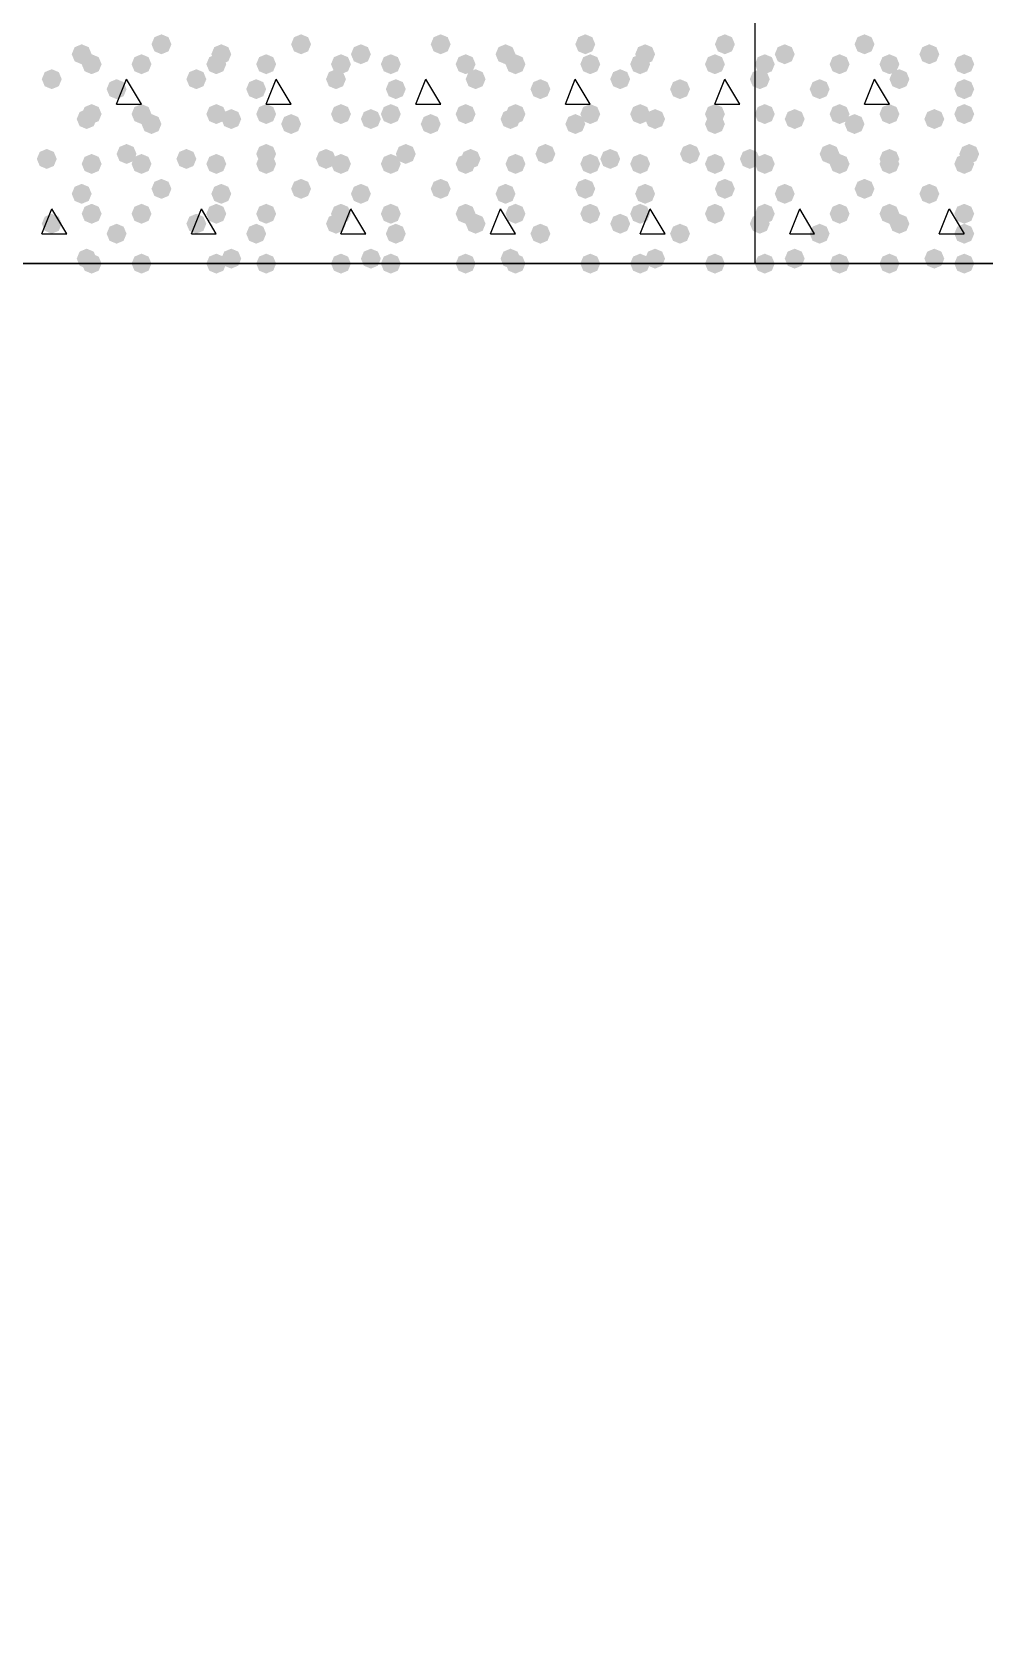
# Model space of a CAD drawing. Header units: millimetres. Extents: x 0 to 420, y 0 to 297.
# Drawn here: x 40.43 to 48.51, y 134.81 to 148.31 of the extents above; entities that cross this region are included whole.
import ezdxf

# ---------------------------------------------------------------- set-up
doc = ezdxf.new("R2010")
doc.units = ezdxf.units.MM
doc.layers.get('0').update_dxf_attribs({"linetype": 'CONTINUOUS'})

msp = doc.modelspace()

# ---------------------------------------------------------------- hatches: boundary and pattern name
at = {"true_color": 0x000008}
for points in [[(41.613667, 148.209), (41.588796, 148.149204), (41.529, 148.124333), (41.469204, 148.149204), (41.444333, 148.209), (41.469204, 148.268796), (41.529, 148.293667), (41.588796, 148.268796)], [(42.799, 148.209), (42.774129, 148.149204), (42.714333, 148.124333), (42.654538, 148.149204), (42.629667, 148.209), (42.654537, 148.268796), (42.714333, 148.293667), (42.774129, 148.268796)], [(43.984333, 148.209), (43.959462, 148.149204), (43.899667, 148.124333), (43.839871, 148.149204), (43.815, 148.209), (43.839871, 148.268796), (43.899667, 148.293667), (43.959462, 148.268796)], [(45.212, 148.209), (45.187129, 148.149204), (45.127333, 148.124333), (45.067538, 148.149204), (45.042667, 148.209), (45.067537, 148.268796), (45.127333, 148.293667), (45.187129, 148.268796)], [(46.397333, 148.209), (46.372463, 148.149204), (46.312667, 148.124333), (46.252871, 148.149204), (46.228, 148.209), (46.252871, 148.268796), (46.312667, 148.293667), (46.372462, 148.268796)], [(40.936333, 148.124333), (40.911462, 148.064537), (40.851667, 148.039667), (40.791871, 148.064537), (40.767, 148.124333), (40.791871, 148.184129), (40.851667, 148.209), (40.911462, 148.184129)], [(42.121667, 148.124333), (42.096796, 148.064537), (42.037, 148.039667), (41.977204, 148.064537), (41.952333, 148.124333), (41.977204, 148.184129), (42.037, 148.209), (42.096796, 148.184129)], [(43.307, 148.124333), (43.282129, 148.064537), (43.222333, 148.039667), (43.162538, 148.064537), (43.137667, 148.124333), (43.162537, 148.184129), (43.222333, 148.209), (43.282129, 148.184129)], [(44.534667, 148.124333), (44.509796, 148.064537), (44.45, 148.039667), (44.390204, 148.064537), (44.365333, 148.124333), (44.390204, 148.184129), (44.45, 148.209), (44.509796, 148.184129)], [(45.72, 148.124333), (45.695129, 148.064537), (45.635333, 148.039667), (45.575538, 148.064537), (45.550667, 148.124333), (45.575537, 148.184129), (45.635333, 148.209), (45.695129, 148.184129)], [(41.021, 148.039667), (40.996129, 147.979871), (40.936333, 147.955), (40.876537, 147.979871), (40.851667, 148.039667), (40.876537, 148.099462), (40.936333, 148.124333), (40.996129, 148.099463)], [(41.444333, 148.039667), (41.419462, 147.979871), (41.359667, 147.955), (41.299871, 147.979871), (41.275, 148.039667), (41.299871, 148.099462), (41.359667, 148.124333), (41.419462, 148.099463)], [(42.079333, 148.039667), (42.054462, 147.979871), (41.994667, 147.955), (41.934871, 147.979871), (41.91, 148.039667), (41.934871, 148.099462), (41.994667, 148.124333), (42.054462, 148.099463)], [(42.502667, 148.039667), (42.477796, 147.979871), (42.418, 147.955), (42.358204, 147.979871), (42.333333, 148.039667), (42.358204, 148.099462), (42.418, 148.124333), (42.477796, 148.099463)], [(43.137667, 148.039667), (43.112796, 147.979871), (43.053, 147.955), (42.993204, 147.979871), (42.968333, 148.039667), (42.993204, 148.099462), (43.053, 148.124333), (43.112796, 148.099463)], [(43.561, 148.039667), (43.536129, 147.979871), (43.476333, 147.955), (43.416537, 147.979871), (43.391667, 148.039667), (43.416537, 148.099462), (43.476333, 148.124333), (43.536129, 148.099463)], [(44.196, 148.039667), (44.171129, 147.979871), (44.111333, 147.955), (44.051537, 147.979871), (44.026667, 148.039667), (44.051537, 148.099462), (44.111333, 148.124333), (44.171129, 148.099463)], [(44.619333, 148.039667), (44.594462, 147.979871), (44.534667, 147.955), (44.474871, 147.979871), (44.45, 148.039667), (44.474871, 148.099462), (44.534667, 148.124333), (44.594462, 148.099463)], [(45.254333, 148.039667), (45.229462, 147.979871), (45.169667, 147.955), (45.109871, 147.979871), (45.085, 148.039667), (45.109871, 148.099462), (45.169667, 148.124333), (45.229462, 148.099463)], [(45.677667, 148.039667), (45.652796, 147.979871), (45.593, 147.955), (45.533204, 147.979871), (45.508333, 148.039667), (45.533204, 148.099462), (45.593, 148.124333), (45.652796, 148.099463)], [(46.312667, 148.039667), (46.287796, 147.979871), (46.228, 147.955), (46.168204, 147.979871), (46.143333, 148.039667), (46.168204, 148.099462), (46.228, 148.124333), (46.287796, 148.099463)], [(40.682333, 147.912667), (40.657463, 147.852871), (40.597667, 147.828), (40.537871, 147.852871), (40.513, 147.912667), (40.537871, 147.972462), (40.597667, 147.997333), (40.657462, 147.972463)], [(41.232667, 147.828), (41.207796, 147.768204), (41.148, 147.743333), (41.088204, 147.768204), (41.063333, 147.828), (41.088204, 147.887796), (41.148, 147.912667), (41.207796, 147.887796)], [(41.91, 147.912667), (41.885129, 147.852871), (41.825333, 147.828), (41.765538, 147.852871), (41.740667, 147.912667), (41.765537, 147.972462), (41.825333, 147.997333), (41.885129, 147.972463)], [(42.418, 147.828), (42.393129, 147.768204), (42.333333, 147.743333), (42.273537, 147.768204), (42.248667, 147.828), (42.273537, 147.887796), (42.333333, 147.912667), (42.393129, 147.887796)], [(43.095333, 147.912667), (43.070463, 147.852871), (43.010667, 147.828), (42.950871, 147.852871), (42.926, 147.912667), (42.950871, 147.972462), (43.010667, 147.997333), (43.070462, 147.972463)], [(43.603333, 147.828), (43.578463, 147.768204), (43.518667, 147.743333), (43.458871, 147.768204), (43.434, 147.828), (43.458871, 147.887796), (43.518667, 147.912667), (43.578462, 147.887796)], [(44.280667, 147.912667), (44.255796, 147.852871), (44.196, 147.828), (44.136204, 147.852871), (44.111333, 147.912667), (44.136204, 147.972462), (44.196, 147.997333), (44.255796, 147.972463)], [(44.831, 147.828), (44.806129, 147.768204), (44.746333, 147.743333), (44.686537, 147.768204), (44.661667, 147.828), (44.686537, 147.887796), (44.746333, 147.912667), (44.806129, 147.887796)], [(45.508333, 147.912667), (45.483463, 147.852871), (45.423667, 147.828), (45.363871, 147.852871), (45.339, 147.912667), (45.363871, 147.972462), (45.423667, 147.997333), (45.483462, 147.972463)], [(46.016333, 147.828), (45.991462, 147.768204), (45.931667, 147.743333), (45.871871, 147.768204), (45.847, 147.828), (45.871871, 147.887796), (45.931667, 147.912667), (45.991462, 147.887796)], [(40.978667, 147.574), (40.953796, 147.514204), (40.894, 147.489333), (40.834204, 147.514204), (40.809333, 147.574), (40.834204, 147.633796), (40.894, 147.658667), (40.953796, 147.633796)], [(41.021, 147.616333), (40.996129, 147.556537), (40.936333, 147.531667), (40.876537, 147.556537), (40.851667, 147.616333), (40.876537, 147.676129), (40.936333, 147.701), (40.996129, 147.676129)], [(41.444333, 147.616333), (41.419462, 147.556537), (41.359667, 147.531667), (41.299871, 147.556537), (41.275, 147.616333), (41.299871, 147.676129), (41.359667, 147.701), (41.419462, 147.676129)], [(41.529, 147.531667), (41.504129, 147.471871), (41.444333, 147.447), (41.384538, 147.471871), (41.359667, 147.531667), (41.384537, 147.591462), (41.444333, 147.616333), (41.504129, 147.591463)], [(42.079333, 147.616333), (42.054462, 147.556537), (41.994667, 147.531667), (41.934871, 147.556537), (41.91, 147.616333), (41.934871, 147.676129), (41.994667, 147.701), (42.054462, 147.676129)], [(42.206333, 147.574), (42.181462, 147.514204), (42.121667, 147.489333), (42.061871, 147.514204), (42.037, 147.574), (42.061871, 147.633796), (42.121667, 147.658667), (42.181462, 147.633796)], [(42.502667, 147.616333), (42.477796, 147.556537), (42.418, 147.531667), (42.358204, 147.556537), (42.333333, 147.616333), (42.358204, 147.676129), (42.418, 147.701), (42.477796, 147.676129)], [(42.714333, 147.531667), (42.689462, 147.471871), (42.629667, 147.447), (42.569871, 147.471871), (42.545, 147.531667), (42.569871, 147.591462), (42.629667, 147.616333), (42.689462, 147.591463)], [(43.137667, 147.616333), (43.112796, 147.556537), (43.053, 147.531667), (42.993204, 147.556537), (42.968333, 147.616333), (42.993204, 147.676129), (43.053, 147.701), (43.112796, 147.676129)], [(43.391667, 147.574), (43.366796, 147.514204), (43.307, 147.489333), (43.247204, 147.514204), (43.222333, 147.574), (43.247204, 147.633796), (43.307, 147.658667), (43.366796, 147.633796)], [(43.561, 147.616333), (43.536129, 147.556537), (43.476333, 147.531667), (43.416537, 147.556537), (43.391667, 147.616333), (43.416537, 147.676129), (43.476333, 147.701), (43.536129, 147.676129)], [(43.899667, 147.531667), (43.874796, 147.471871), (43.815, 147.447), (43.755204, 147.471871), (43.730333, 147.531667), (43.755204, 147.591462), (43.815, 147.616333), (43.874796, 147.591463)], [(44.196, 147.616333), (44.171129, 147.556537), (44.111333, 147.531667), (44.051537, 147.556537), (44.026667, 147.616333), (44.051537, 147.676129), (44.111333, 147.701), (44.171129, 147.676129)], [(44.577, 147.574), (44.552129, 147.514204), (44.492333, 147.489333), (44.432538, 147.514204), (44.407667, 147.574), (44.432537, 147.633796), (44.492333, 147.658667), (44.552129, 147.633796)], [(44.619333, 147.616333), (44.594462, 147.556537), (44.534667, 147.531667), (44.474871, 147.556537), (44.45, 147.616333), (44.474871, 147.676129), (44.534667, 147.701), (44.594462, 147.676129)], [(45.127333, 147.531667), (45.102463, 147.471871), (45.042667, 147.447), (44.982871, 147.471871), (44.958, 147.531667), (44.982871, 147.591462), (45.042667, 147.616333), (45.102462, 147.591463)], [(45.254333, 147.616333), (45.229462, 147.556537), (45.169667, 147.531667), (45.109871, 147.556537), (45.085, 147.616333), (45.109871, 147.676129), (45.169667, 147.701), (45.229462, 147.676129)], [(45.677667, 147.616333), (45.652796, 147.556537), (45.593, 147.531667), (45.533204, 147.556537), (45.508333, 147.616333), (45.533204, 147.676129), (45.593, 147.701), (45.652796, 147.676129)], [(45.804667, 147.574), (45.779796, 147.514204), (45.72, 147.489333), (45.660204, 147.514204), (45.635333, 147.574), (45.660204, 147.633796), (45.72, 147.658667), (45.779796, 147.633796)], [(46.312667, 147.616333), (46.287796, 147.556537), (46.228, 147.531667), (46.168204, 147.556537), (46.143333, 147.616333), (46.168204, 147.676129), (46.228, 147.701), (46.287796, 147.676129)], [(46.312667, 147.531667), (46.287796, 147.471871), (46.228, 147.447), (46.168204, 147.471871), (46.143333, 147.531667), (46.168204, 147.591462), (46.228, 147.616333), (46.287796, 147.591463)], [(41.317333, 147.277667), (41.292463, 147.217871), (41.232667, 147.193), (41.172871, 147.217871), (41.148, 147.277667), (41.172871, 147.337462), (41.232667, 147.362333), (41.292462, 147.337463)], [(42.502667, 147.277667), (42.477796, 147.217871), (42.418, 147.193), (42.358204, 147.217871), (42.333333, 147.277667), (42.358204, 147.337462), (42.418, 147.362333), (42.477796, 147.337463)], [(43.688, 147.277667), (43.663129, 147.217871), (43.603333, 147.193), (43.543537, 147.217871), (43.518667, 147.277667), (43.543537, 147.337462), (43.603333, 147.362333), (43.663129, 147.337463)], [(44.873333, 147.277667), (44.848463, 147.217871), (44.788667, 147.193), (44.728871, 147.217871), (44.704, 147.277667), (44.728871, 147.337462), (44.788667, 147.362333), (44.848462, 147.337463)], [(46.101, 147.277667), (46.076129, 147.217871), (46.016333, 147.193), (45.956537, 147.217871), (45.931667, 147.277667), (45.956537, 147.337462), (46.016333, 147.362333), (46.076129, 147.337463)], [(40.64, 147.235333), (40.615129, 147.175537), (40.555333, 147.150667), (40.495538, 147.175537), (40.470667, 147.235333), (40.495537, 147.295129), (40.555333, 147.32), (40.615129, 147.295129)], [(41.021, 147.193), (40.996129, 147.133204), (40.936333, 147.108333), (40.876537, 147.133204), (40.851667, 147.193), (40.876537, 147.252796), (40.936333, 147.277667), (40.996129, 147.252796)], [(41.444333, 147.193), (41.419462, 147.133204), (41.359667, 147.108333), (41.299871, 147.133204), (41.275, 147.193), (41.299871, 147.252796), (41.359667, 147.277667), (41.419462, 147.252796)], [(41.825333, 147.235333), (41.800463, 147.175537), (41.740667, 147.150667), (41.680871, 147.175537), (41.656, 147.235333), (41.680871, 147.295129), (41.740667, 147.32), (41.800462, 147.295129)], [(42.079333, 147.193), (42.054462, 147.133204), (41.994667, 147.108333), (41.934871, 147.133204), (41.91, 147.193), (41.934871, 147.252796), (41.994667, 147.277667), (42.054462, 147.252796)], [(42.502667, 147.193), (42.477796, 147.133204), (42.418, 147.108333), (42.358204, 147.133204), (42.333333, 147.193), (42.358204, 147.252796), (42.418, 147.277667), (42.477796, 147.252796)], [(43.010667, 147.235333), (42.985796, 147.175537), (42.926, 147.150667), (42.866204, 147.175537), (42.841333, 147.235333), (42.866204, 147.295129), (42.926, 147.32), (42.985796, 147.295129)], [(43.137667, 147.193), (43.112796, 147.133204), (43.053, 147.108333), (42.993204, 147.133204), (42.968333, 147.193), (42.993204, 147.252796), (43.053, 147.277667), (43.112796, 147.252796)], [(43.561, 147.193), (43.536129, 147.133204), (43.476333, 147.108333), (43.416537, 147.133204), (43.391667, 147.193), (43.416537, 147.252796), (43.476333, 147.277667), (43.536129, 147.252796)], [(44.196, 147.193), (44.171129, 147.133204), (44.111333, 147.108333), (44.051537, 147.133204), (44.026667, 147.193), (44.051537, 147.252796), (44.111333, 147.277667), (44.171129, 147.252796)], [(44.238333, 147.235333), (44.213463, 147.175537), (44.153667, 147.150667), (44.093871, 147.175537), (44.069, 147.235333), (44.093871, 147.295129), (44.153667, 147.32), (44.213462, 147.295129)], [(44.619333, 147.193), (44.594462, 147.133204), (44.534667, 147.108333), (44.474871, 147.133204), (44.45, 147.193), (44.474871, 147.252796), (44.534667, 147.277667), (44.594462, 147.252796)], [(45.254333, 147.193), (45.229462, 147.133204), (45.169667, 147.108333), (45.109871, 147.133204), (45.085, 147.193), (45.109871, 147.252796), (45.169667, 147.277667), (45.229462, 147.252796)], [(45.423667, 147.235333), (45.398796, 147.175537), (45.339, 147.150667), (45.279204, 147.175537), (45.254333, 147.235333), (45.279204, 147.295129), (45.339, 147.32), (45.398796, 147.295129)], [(45.677667, 147.193), (45.652796, 147.133204), (45.593, 147.108333), (45.533204, 147.133204), (45.508333, 147.193), (45.533204, 147.252796), (45.593, 147.277667), (45.652796, 147.252796)], [(46.312667, 147.193), (46.287796, 147.133204), (46.228, 147.108333), (46.168204, 147.133204), (46.143333, 147.193), (46.168204, 147.252796), (46.228, 147.277667), (46.287796, 147.252796)], [(46.609, 147.235333), (46.584129, 147.175537), (46.524333, 147.150667), (46.464538, 147.175537), (46.439667, 147.235333), (46.464537, 147.295129), (46.524333, 147.32), (46.584129, 147.295129)], [(41.613667, 146.981333), (41.588796, 146.921537), (41.529, 146.896667), (41.469204, 146.921537), (41.444333, 146.981333), (41.469204, 147.041129), (41.529, 147.066), (41.588796, 147.041129)], [(42.799, 146.981333), (42.774129, 146.921537), (42.714333, 146.896667), (42.654538, 146.921537), (42.629667, 146.981333), (42.654537, 147.041129), (42.714333, 147.066), (42.774129, 147.041129)], [(43.984333, 146.981333), (43.959462, 146.921537), (43.899667, 146.896667), (43.839871, 146.921537), (43.815, 146.981333), (43.839871, 147.041129), (43.899667, 147.066), (43.959462, 147.041129)], [(45.212, 146.981333), (45.187129, 146.921537), (45.127333, 146.896667), (45.067538, 146.921537), (45.042667, 146.981333), (45.067537, 147.041129), (45.127333, 147.066), (45.187129, 147.041129)], [(46.397333, 146.981333), (46.372463, 146.921537), (46.312667, 146.896667), (46.252871, 146.921537), (46.228, 146.981333), (46.252871, 147.041129), (46.312667, 147.066), (46.372462, 147.041129)], [(40.936333, 146.939), (40.911462, 146.879204), (40.851667, 146.854333), (40.791871, 146.879204), (40.767, 146.939), (40.791871, 146.998796), (40.851667, 147.023667), (40.911462, 146.998796)], [(42.121667, 146.939), (42.096796, 146.879204), (42.037, 146.854333), (41.977204, 146.879204), (41.952333, 146.939), (41.977204, 146.998796), (42.037, 147.023667), (42.096796, 146.998796)], [(43.307, 146.939), (43.282129, 146.879204), (43.222333, 146.854333), (43.162538, 146.879204), (43.137667, 146.939), (43.162537, 146.998796), (43.222333, 147.023667), (43.282129, 146.998796)], [(44.534667, 146.939), (44.509796, 146.879204), (44.45, 146.854333), (44.390204, 146.879204), (44.365333, 146.939), (44.390204, 146.998796), (44.45, 147.023667), (44.509796, 146.998796)], [(45.72, 146.939), (45.695129, 146.879204), (45.635333, 146.854333), (45.575538, 146.879204), (45.550667, 146.939), (45.575537, 146.998796), (45.635333, 147.023667), (45.695129, 146.998796)], [(41.021, 146.769667), (40.996129, 146.709871), (40.936333, 146.685), (40.876537, 146.709871), (40.851667, 146.769667), (40.876537, 146.829462), (40.936333, 146.854333), (40.996129, 146.829463)], [(41.444333, 146.769667), (41.419462, 146.709871), (41.359667, 146.685), (41.299871, 146.709871), (41.275, 146.769667), (41.299871, 146.829462), (41.359667, 146.854333), (41.419462, 146.829463)], [(42.079333, 146.769667), (42.054462, 146.709871), (41.994667, 146.685), (41.934871, 146.709871), (41.91, 146.769667), (41.934871, 146.829462), (41.994667, 146.854333), (42.054462, 146.829463)], [(42.502667, 146.769667), (42.477796, 146.709871), (42.418, 146.685), (42.358204, 146.709871), (42.333333, 146.769667), (42.358204, 146.829462), (42.418, 146.854333), (42.477796, 146.829463)], [(43.137667, 146.769667), (43.112796, 146.709871), (43.053, 146.685), (42.993204, 146.709871), (42.968333, 146.769667), (42.993204, 146.829462), (43.053, 146.854333), (43.112796, 146.829463)], [(43.561, 146.769667), (43.536129, 146.709871), (43.476333, 146.685), (43.416537, 146.709871), (43.391667, 146.769667), (43.416537, 146.829462), (43.476333, 146.854333), (43.536129, 146.829463)], [(44.196, 146.769667), (44.171129, 146.709871), (44.111333, 146.685), (44.051537, 146.709871), (44.026667, 146.769667), (44.051537, 146.829462), (44.111333, 146.854333), (44.171129, 146.829463)], [(44.619333, 146.769667), (44.594462, 146.709871), (44.534667, 146.685), (44.474871, 146.709871), (44.45, 146.769667), (44.474871, 146.829462), (44.534667, 146.854333), (44.594462, 146.829463)], [(45.254333, 146.769667), (45.229462, 146.709871), (45.169667, 146.685), (45.109871, 146.709871), (45.085, 146.769667), (45.109871, 146.829462), (45.169667, 146.854333), (45.229462, 146.829463)], [(45.677667, 146.769667), (45.652796, 146.709871), (45.593, 146.685), (45.533204, 146.709871), (45.508333, 146.769667), (45.533204, 146.829462), (45.593, 146.854333), (45.652796, 146.829463)], [(46.312667, 146.769667), (46.287796, 146.709871), (46.228, 146.685), (46.168204, 146.709871), (46.143333, 146.769667), (46.168204, 146.829462), (46.228, 146.854333), (46.287796, 146.829463)], [(40.682333, 146.685), (40.657463, 146.625204), (40.597667, 146.600333), (40.537871, 146.625204), (40.513, 146.685), (40.537871, 146.744796), (40.597667, 146.769667), (40.657462, 146.744796)], [(41.232667, 146.600333), (41.207796, 146.540537), (41.148, 146.515667), (41.088204, 146.540537), (41.063333, 146.600333), (41.088204, 146.660129), (41.148, 146.685), (41.207796, 146.660129)], [(41.91, 146.685), (41.885129, 146.625204), (41.825333, 146.600333), (41.765538, 146.625204), (41.740667, 146.685), (41.765537, 146.744796), (41.825333, 146.769667), (41.885129, 146.744796)], [(42.418, 146.600333), (42.393129, 146.540537), (42.333333, 146.515667), (42.273537, 146.540537), (42.248667, 146.600333), (42.273537, 146.660129), (42.333333, 146.685), (42.393129, 146.660129)], [(43.095333, 146.685), (43.070463, 146.625204), (43.010667, 146.600333), (42.950871, 146.625204), (42.926, 146.685), (42.950871, 146.744796), (43.010667, 146.769667), (43.070462, 146.744796)], [(43.603333, 146.600333), (43.578463, 146.540537), (43.518667, 146.515667), (43.458871, 146.540537), (43.434, 146.600333), (43.458871, 146.660129), (43.518667, 146.685), (43.578462, 146.660129)], [(44.280667, 146.685), (44.255796, 146.625204), (44.196, 146.600333), (44.136204, 146.625204), (44.111333, 146.685), (44.136204, 146.744796), (44.196, 146.769667), (44.255796, 146.744796)], [(44.831, 146.600333), (44.806129, 146.540537), (44.746333, 146.515667), (44.686537, 146.540537), (44.661667, 146.600333), (44.686537, 146.660129), (44.746333, 146.685), (44.806129, 146.660129)], [(45.508333, 146.685), (45.483463, 146.625204), (45.423667, 146.600333), (45.363871, 146.625204), (45.339, 146.685), (45.363871, 146.744796), (45.423667, 146.769667), (45.483462, 146.744796)], [(46.016333, 146.600333), (45.991462, 146.540537), (45.931667, 146.515667), (45.871871, 146.540537), (45.847, 146.600333), (45.871871, 146.660129), (45.931667, 146.685), (45.991462, 146.660129)], [(40.978667, 146.388667), (40.953796, 146.328871), (40.894, 146.304), (40.834204, 146.328871), (40.809333, 146.388667), (40.834204, 146.448462), (40.894, 146.473333), (40.953796, 146.448463)], [(41.021, 146.346333), (40.996129, 146.286537), (40.936333, 146.261667), (40.876537, 146.286537), (40.851667, 146.346333), (40.876537, 146.406129), (40.936333, 146.431), (40.996129, 146.406129)], [(41.444333, 146.346333), (41.419462, 146.286537), (41.359667, 146.261667), (41.299871, 146.286537), (41.275, 146.346333), (41.299871, 146.406129), (41.359667, 146.431), (41.419462, 146.406129)], [(42.079333, 146.346333), (42.054462, 146.286537), (41.994667, 146.261667), (41.934871, 146.286537), (41.91, 146.346333), (41.934871, 146.406129), (41.994667, 146.431), (42.054462, 146.406129)], [(42.206333, 146.388667), (42.181462, 146.328871), (42.121667, 146.304), (42.061871, 146.328871), (42.037, 146.388667), (42.061871, 146.448462), (42.121667, 146.473333), (42.181462, 146.448463)], [(42.502667, 146.346333), (42.477796, 146.286537), (42.418, 146.261667), (42.358204, 146.286537), (42.333333, 146.346333), (42.358204, 146.406129), (42.418, 146.431), (42.477796, 146.406129)], [(43.137667, 146.346333), (43.112796, 146.286537), (43.053, 146.261667), (42.993204, 146.286537), (42.968333, 146.346333), (42.993204, 146.406129), (43.053, 146.431), (43.112796, 146.406129)], [(43.391667, 146.388667), (43.366796, 146.328871), (43.307, 146.304), (43.247204, 146.328871), (43.222333, 146.388667), (43.247204, 146.448462), (43.307, 146.473333), (43.366796, 146.448463)], [(43.561, 146.346333), (43.536129, 146.286537), (43.476333, 146.261667), (43.416537, 146.286537), (43.391667, 146.346333), (43.416537, 146.406129), (43.476333, 146.431), (43.536129, 146.406129)], [(44.196, 146.346333), (44.171129, 146.286537), (44.111333, 146.261667), (44.051537, 146.286537), (44.026667, 146.346333), (44.051537, 146.406129), (44.111333, 146.431), (44.171129, 146.406129)], [(44.577, 146.388667), (44.552129, 146.328871), (44.492333, 146.304), (44.432538, 146.328871), (44.407667, 146.388667), (44.432537, 146.448462), (44.492333, 146.473333), (44.552129, 146.448463)], [(44.619333, 146.346333), (44.594462, 146.286537), (44.534667, 146.261667), (44.474871, 146.286537), (44.45, 146.346333), (44.474871, 146.406129), (44.534667, 146.431), (44.594462, 146.406129)], [(45.254333, 146.346333), (45.229462, 146.286537), (45.169667, 146.261667), (45.109871, 146.286537), (45.085, 146.346333), (45.109871, 146.406129), (45.169667, 146.431), (45.229462, 146.406129)], [(45.677667, 146.346333), (45.652796, 146.286537), (45.593, 146.261667), (45.533204, 146.286537), (45.508333, 146.346333), (45.533204, 146.406129), (45.593, 146.431), (45.652796, 146.406129)], [(45.804667, 146.388667), (45.779796, 146.328871), (45.72, 146.304), (45.660204, 146.328871), (45.635333, 146.388667), (45.660204, 146.448462), (45.72, 146.473333), (45.779796, 146.448463)], [(46.312667, 146.346333), (46.287796, 146.286537), (46.228, 146.261667), (46.168204, 146.286537), (46.143333, 146.346333), (46.168204, 146.406129), (46.228, 146.431), (46.287796, 146.406129)]]:
    msp.add_hatch(color=0, dxfattribs=at).paths.add_polyline_path(points, flags=0)
at = {"true_color": 0x000007}
for points in [[(47.582667, 148.209), (47.557796, 148.149204), (47.498, 148.124333), (47.438204, 148.149204), (47.413333, 148.209), (47.438204, 148.268796), (47.498, 148.293667), (47.557796, 148.268796)], [(46.905333, 148.124333), (46.880463, 148.064537), (46.820667, 148.039667), (46.760871, 148.064537), (46.736, 148.124333), (46.760871, 148.184129), (46.820667, 148.209), (46.880462, 148.184129)], [(48.133, 148.124333), (48.108129, 148.064537), (48.048333, 148.039667), (47.988538, 148.064537), (47.963667, 148.124333), (47.988537, 148.184129), (48.048333, 148.209), (48.108129, 148.184129)], [(46.736, 148.039667), (46.711129, 147.979871), (46.651333, 147.955), (46.591537, 147.979871), (46.566667, 148.039667), (46.591537, 148.099462), (46.651333, 148.124333), (46.711129, 148.099463)], [(47.371, 148.039667), (47.346129, 147.979871), (47.286333, 147.955), (47.226537, 147.979871), (47.201667, 148.039667), (47.226537, 148.099462), (47.286333, 148.124333), (47.346129, 148.099463)], [(47.794333, 148.039667), (47.769462, 147.979871), (47.709667, 147.955), (47.649871, 147.979871), (47.625, 148.039667), (47.649871, 148.099462), (47.709667, 148.124333), (47.769462, 148.099463)], [(48.429333, 148.039667), (48.404462, 147.979871), (48.344667, 147.955), (48.284871, 147.979871), (48.26, 148.039667), (48.284871, 148.099462), (48.344667, 148.124333), (48.404462, 148.099463)], [(46.693667, 147.912667), (46.668796, 147.852871), (46.609, 147.828), (46.549204, 147.852871), (46.524333, 147.912667), (46.549204, 147.972462), (46.609, 147.997333), (46.668796, 147.972463)], [(47.201667, 147.828), (47.176796, 147.768204), (47.117, 147.743333), (47.057204, 147.768204), (47.032333, 147.828), (47.057204, 147.887796), (47.117, 147.912667), (47.176796, 147.887796)], [(47.879, 147.912667), (47.854129, 147.852871), (47.794333, 147.828), (47.734538, 147.852871), (47.709667, 147.912667), (47.734537, 147.972462), (47.794333, 147.997333), (47.854129, 147.972463)], [(48.429333, 147.828), (48.404462, 147.768204), (48.344667, 147.743333), (48.284871, 147.768204), (48.26, 147.828), (48.284871, 147.887796), (48.344667, 147.912667), (48.404462, 147.887796)], [(46.736, 147.616333), (46.711129, 147.556537), (46.651333, 147.531667), (46.591537, 147.556537), (46.566667, 147.616333), (46.591537, 147.676129), (46.651333, 147.701), (46.711129, 147.676129)], [(46.99, 147.574), (46.965129, 147.514204), (46.905333, 147.489333), (46.845538, 147.514204), (46.820667, 147.574), (46.845537, 147.633796), (46.905333, 147.658667), (46.965129, 147.633796)], [(47.371, 147.616333), (47.346129, 147.556537), (47.286333, 147.531667), (47.226537, 147.556537), (47.201667, 147.616333), (47.226537, 147.676129), (47.286333, 147.701), (47.346129, 147.676129)], [(47.498, 147.531667), (47.473129, 147.471871), (47.413333, 147.447), (47.353537, 147.471871), (47.328667, 147.531667), (47.353537, 147.591462), (47.413333, 147.616333), (47.473129, 147.591463)], [(47.794333, 147.616333), (47.769462, 147.556537), (47.709667, 147.531667), (47.649871, 147.556537), (47.625, 147.616333), (47.649871, 147.676129), (47.709667, 147.701), (47.769462, 147.676129)], [(48.175333, 147.574), (48.150463, 147.514204), (48.090667, 147.489333), (48.030871, 147.514204), (48.006, 147.574), (48.030871, 147.633796), (48.090667, 147.658667), (48.150462, 147.633796)], [(48.429333, 147.616333), (48.404462, 147.556537), (48.344667, 147.531667), (48.284871, 147.556537), (48.26, 147.616333), (48.284871, 147.676129), (48.344667, 147.701), (48.404462, 147.676129)], [(47.286333, 147.277667), (47.261463, 147.217871), (47.201667, 147.193), (47.141871, 147.217871), (47.117, 147.277667), (47.141871, 147.337462), (47.201667, 147.362333), (47.261462, 147.337463)], [(48.471667, 147.277667), (48.446796, 147.217871), (48.387, 147.193), (48.327204, 147.217871), (48.302333, 147.277667), (48.327204, 147.337462), (48.387, 147.362333), (48.446796, 147.337463)], [(46.736, 147.193), (46.711129, 147.133204), (46.651333, 147.108333), (46.591537, 147.133204), (46.566667, 147.193), (46.591537, 147.252796), (46.651333, 147.277667), (46.711129, 147.252796)], [(47.371, 147.193), (47.346129, 147.133204), (47.286333, 147.108333), (47.226537, 147.133204), (47.201667, 147.193), (47.226537, 147.252796), (47.286333, 147.277667), (47.346129, 147.252796)], [(47.794333, 147.235333), (47.769462, 147.175537), (47.709667, 147.150667), (47.649871, 147.175537), (47.625, 147.235333), (47.649871, 147.295129), (47.709667, 147.32), (47.769462, 147.295129)], [(47.794333, 147.193), (47.769462, 147.133204), (47.709667, 147.108333), (47.649871, 147.133204), (47.625, 147.193), (47.649871, 147.252796), (47.709667, 147.277667), (47.769462, 147.252796)], [(48.429333, 147.193), (48.404462, 147.133204), (48.344667, 147.108333), (48.284871, 147.133204), (48.26, 147.193), (48.284871, 147.252796), (48.344667, 147.277667), (48.404462, 147.252796)], [(47.582667, 146.981333), (47.557796, 146.921537), (47.498, 146.896667), (47.438204, 146.921537), (47.413333, 146.981333), (47.438204, 147.041129), (47.498, 147.066), (47.557796, 147.041129)], [(46.905333, 146.939), (46.880463, 146.879204), (46.820667, 146.854333), (46.760871, 146.879204), (46.736, 146.939), (46.760871, 146.998796), (46.820667, 147.023667), (46.880462, 146.998796)], [(48.133, 146.939), (48.108129, 146.879204), (48.048333, 146.854333), (47.988538, 146.879204), (47.963667, 146.939), (47.988537, 146.998796), (48.048333, 147.023667), (48.108129, 146.998796)], [(46.736, 146.769667), (46.711129, 146.709871), (46.651333, 146.685), (46.591537, 146.709871), (46.566667, 146.769667), (46.591537, 146.829462), (46.651333, 146.854333), (46.711129, 146.829463)], [(47.371, 146.769667), (47.346129, 146.709871), (47.286333, 146.685), (47.226537, 146.709871), (47.201667, 146.769667), (47.226537, 146.829462), (47.286333, 146.854333), (47.346129, 146.829463)], [(47.794333, 146.769667), (47.769462, 146.709871), (47.709667, 146.685), (47.649871, 146.709871), (47.625, 146.769667), (47.649871, 146.829462), (47.709667, 146.854333), (47.769462, 146.829463)], [(48.429333, 146.769667), (48.404462, 146.709871), (48.344667, 146.685), (48.284871, 146.709871), (48.26, 146.769667), (48.284871, 146.829462), (48.344667, 146.854333), (48.404462, 146.829463)], [(46.693667, 146.685), (46.668796, 146.625204), (46.609, 146.600333), (46.549204, 146.625204), (46.524333, 146.685), (46.549204, 146.744796), (46.609, 146.769667), (46.668796, 146.744796)], [(47.201667, 146.600333), (47.176796, 146.540537), (47.117, 146.515667), (47.057204, 146.540537), (47.032333, 146.600333), (47.057204, 146.660129), (47.117, 146.685), (47.176796, 146.660129)], [(47.879, 146.685), (47.854129, 146.625204), (47.794333, 146.600333), (47.734538, 146.625204), (47.709667, 146.685), (47.734537, 146.744796), (47.794333, 146.769667), (47.854129, 146.744796)], [(48.429333, 146.600333), (48.404462, 146.540537), (48.344667, 146.515667), (48.284871, 146.540537), (48.26, 146.600333), (48.284871, 146.660129), (48.344667, 146.685), (48.404462, 146.660129)], [(46.736, 146.346333), (46.711129, 146.286537), (46.651333, 146.261667), (46.591537, 146.286537), (46.566667, 146.346333), (46.591537, 146.406129), (46.651333, 146.431), (46.711129, 146.406129)], [(46.99, 146.388667), (46.965129, 146.328871), (46.905333, 146.304), (46.845538, 146.328871), (46.820667, 146.388667), (46.845537, 146.448462), (46.905333, 146.473333), (46.965129, 146.448463)], [(47.371, 146.346333), (47.346129, 146.286537), (47.286333, 146.261667), (47.226537, 146.286537), (47.201667, 146.346333), (47.226537, 146.406129), (47.286333, 146.431), (47.346129, 146.406129)], [(47.794333, 146.346333), (47.769462, 146.286537), (47.709667, 146.261667), (47.649871, 146.286537), (47.625, 146.346333), (47.649871, 146.406129), (47.709667, 146.431), (47.769462, 146.406129)], [(48.175333, 146.388667), (48.150463, 146.328871), (48.090667, 146.304), (48.030871, 146.328871), (48.006, 146.388667), (48.030871, 146.448462), (48.090667, 146.473333), (48.150462, 146.448463)], [(48.429333, 146.346333), (48.404462, 146.286537), (48.344667, 146.261667), (48.284871, 146.286537), (48.26, 146.346333), (48.284871, 146.406129), (48.344667, 146.431), (48.404462, 146.406129)]]:
    msp.add_hatch(color=0, dxfattribs=at).paths.add_polyline_path(points, flags=0)

# ---------------------------------------------------------------- linework, layer by layer
at = {"color": 0, "true_color": 0x000007}
msp.add_lwpolyline([(46.566667, 148.463), (46.566667, 146.346333), (48.683333, 146.346333), (48.683333, 148.463)], close=True, dxfattribs=at)
at = {"color": 0, "true_color": 0x000008}
for points in [[(41.148, 147.701), (41.232667, 147.912667)], [(41.359667, 147.701), (41.232667, 147.912667)], [(42.418, 147.701), (42.502667, 147.912667)], [(42.629667, 147.701), (42.502667, 147.912667)], [(43.688, 147.701), (43.772667, 147.912667)], [(43.899667, 147.701), (43.772667, 147.912667)], [(44.958, 147.701), (45.042667, 147.912667)], [(45.169667, 147.701), (45.042667, 147.912667)], [(46.228, 147.701), (46.312667, 147.912667)], [(46.439667, 147.701), (46.312667, 147.912667)], [(41.148, 147.701), (41.359667, 147.701)], [(42.418, 147.701), (42.629667, 147.701)], [(43.688, 147.701), (43.899667, 147.701)], [(44.958, 147.701), (45.169667, 147.701)], [(46.228, 147.701), (46.439667, 147.701)], [(40.513, 146.600333), (40.597667, 146.812)], [(40.724667, 146.600333), (40.597667, 146.812)], [(41.783, 146.600333), (41.867667, 146.812)], [(41.994667, 146.600333), (41.867667, 146.812)], [(43.053, 146.600333), (43.137667, 146.812)], [(43.264667, 146.600333), (43.137667, 146.812)], [(44.323, 146.600333), (44.407667, 146.812)], [(44.534667, 146.600333), (44.407667, 146.812)], [(45.593, 146.600333), (45.677667, 146.812)], [(45.804667, 146.600333), (45.677667, 146.812)], [(40.513, 146.600333), (40.724667, 146.600333)], [(41.783, 146.600333), (41.994667, 146.600333)], [(43.053, 146.600333), (43.264667, 146.600333)], [(44.323, 146.600333), (44.534667, 146.600333)], [(45.593, 146.600333), (45.804667, 146.600333)]]:
    msp.add_lwpolyline(points, dxfattribs=at)
at = {"color": 0, "true_color": 0x000007}
for points in [[(47.498, 147.701), (47.582667, 147.912667)], [(47.709667, 147.701), (47.582667, 147.912667)], [(47.498, 147.701), (47.709667, 147.701)], [(46.863, 146.600333), (46.947667, 146.812)], [(47.074667, 146.600333), (46.947667, 146.812)], [(48.133, 146.600333), (48.217667, 146.812), (48.344667, 146.600333)], [(46.863, 146.600333), (47.074667, 146.600333)], [(48.133, 146.600333), (48.344667, 146.600333)], [(34.586333, 146.346333), (46.566667, 146.346333)]]:
    msp.add_lwpolyline(points, dxfattribs=at)
at = {"color": 0, "true_color": 0x0000fd}
msp.add_lwpolyline([(216.111667, 127.296333), (378.544667, 127.296333), (378.544667, 146.346333), (34.586333, 146.346333), (34.586333, 127.296333), (197.019333, 127.296333), (197.019333, 106.087333), (216.111667, 106.087333)], close=True, dxfattribs=at)

doc.saveas('drawing.dxf')
